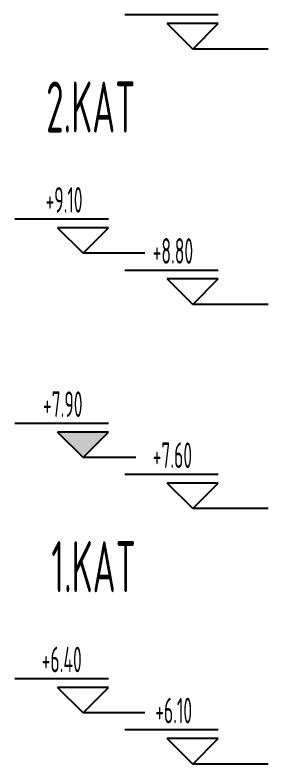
# Model space of a CAD drawing. Extents: x 41749 to 92598, y -24291 to 29432.
# Drawn here: x 71721.6 to 71870.4, y -22758.2 to -22318.2 of the extents above; entities that cross this region are included whole.
import ezdxf

# ---------------------------------------------------------------- set-up
doc = ezdxf.new("R2010")
doc.units = 0
doc.header["$MEASUREMENT"] = 0
doc.layers.add('SIVA', color=7, linetype='CONTINUOUS')
doc.styles.add('OLCU', font='isocpeur.ttf', dxfattribs={"width": 0.59})

msp = doc.modelspace()

# ---------------------------------------------------------------- hatches: boundary and pattern name
at = {"layer": 'SIVA', "linetype": 'ByBlock', "ltscale": 1.5}
msp.add_hatch(color=256, dxfattribs=at).paths.add_polyline_path([(71776.57897, -22563.22794), (71761.57897, -22578.22794), (71746.57897, -22563.22794)])

# ---------------------------------------------------------------- linework, layer by layer
at = {"layer": 'SIVA'}
for p, q in [((71841.07373, -22318.22794), (71786.07373, -22318.22794)), ((71841.07373, -22323.22794), (71811.07373, -22323.22794)), ((71826.07373, -22338.22794), (71811.07373, -22323.22794)), ((71826.07373, -22338.22794), (71841.07373, -22323.22794)), ((71870.3569, -22338.22794), (71826.07373, -22338.22794)), ((71776.57897, -22438.22794), (71721.57897, -22438.22794)), ((71776.57897, -22443.22794), (71746.57897, -22443.22794)), ((71761.57897, -22458.22794), (71746.57897, -22443.22794)), ((71761.57897, -22458.22794), (71776.57897, -22443.22794)), ((71797.98831, -22458.22794), (71761.57897, -22458.22794)), ((71841.07373, -22468.22794), (71786.07373, -22468.22794)), ((71841.07373, -22473.22794), (71811.07373, -22473.22794)), ((71826.07373, -22488.22794), (71811.07373, -22473.22794)), ((71826.07373, -22488.22794), (71841.07373, -22473.22794)), ((71870.3569, -22488.22794), (71826.07373, -22488.22794)), ((71776.57897, -22558.22794), (71721.57897, -22558.22794)), ((71776.57897, -22563.22794), (71746.57897, -22563.22794)), ((71761.57897, -22578.22794), (71746.57897, -22563.22794)), ((71761.57897, -22578.22794), (71776.57897, -22563.22794)), ((71792.56154, -22578.22794), (71761.57897, -22578.22794)), ((71841.07373, -22588.22794), (71786.07373, -22588.22794)), ((71841.07373, -22593.22794), (71811.07373, -22593.22794)), ((71826.07373, -22608.22794), (71811.07373, -22593.22794)), ((71826.07373, -22608.22794), (71841.07373, -22593.22794)), ((71870.3569, -22608.22794), (71826.07373, -22608.22794)), ((71776.57897, -22708.22794), (71721.57897, -22708.22794)), ((71776.57897, -22713.22794), (71746.57897, -22713.22794)), ((71761.57897, -22728.22794), (71746.57897, -22713.22794)), ((71761.57897, -22728.22794), (71776.57897, -22713.22794)), ((71797.98831, -22728.22794), (71761.57897, -22728.22794)), ((71841.07373, -22738.22794), (71786.07373, -22738.22794)), ((71841.07373, -22743.22794), (71811.07373, -22743.22794)), ((71826.07373, -22758.22794), (71811.07373, -22743.22794)), ((71826.07373, -22758.22794), (71841.07373, -22743.22794)), ((71870.3569, -22758.22794), (71826.07373, -22758.22794))]:
    msp.add_line(p, q, dxfattribs=at)

# ---------------------------------------------------------------- texts
at = {"layer": 'SIVA', "style": 'OLCU', "width": 0.5}
for s, height, p in [('2.KAT', 30, (71739.94838, -22387.29473)), ('+9.10', 15, (71739.56345, -22434.32417)), ('+8.80', 15, (71802.55821, -22464.32417)), ('+7.90', 15, (71738.06345, -22554.32417)), ('+7.60', 15, (71802.55821, -22584.32417)), ('1.KAT', 30, (71742.94838, -22657.29473)), ('+6.40', 15, (71737.31345, -22704.32417)), ('+6.10', 15, (71804.05821, -22734.32417))]:
    msp.add_text(s, height=height, dxfattribs=at).set_placement(p)

doc.saveas('drawing.dxf')
